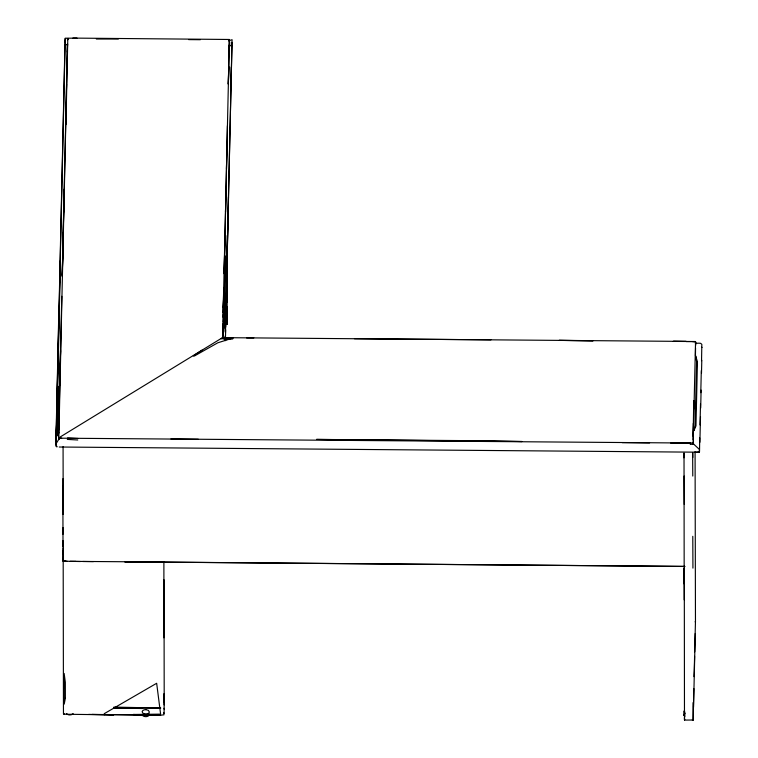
<?xml version="1.0" encoding="UTF-8"?>
<svg xmlns="http://www.w3.org/2000/svg" width="758" height="758" viewBox="0 0 758 758"><rect width="100%" height="100%" fill="white"/><g stroke="black" fill="none" stroke-linecap="round" stroke-linejoin="round"><path stroke-width="1.14" d="M62.942 500.356L62.923 485.632L63.16 507.434M63.16 493.287L63.075 446.614M164.202 698.393L164.003 579.756M225.837 323.95L227.296 324.045L227.334 313.803M227.372 301.959L227.334 277.921M683.953 457.823L684.019 453.047L684.209 599.853M63.037 485.954L63.047 478.554M695.56 347.941L695.446 355.834M55.95 440.815L56.111 446.301M684.123 476.015L684.275 504.44M692.405 720.072L693.144 720.015L693.077 702.638M229.428 40.714L229.845 45.935L231.939 45.177L225.477 332.572L224.766 323.789L224.302 327.92L225.496 256.024L223.184 331.511L223.563 300.187M693.845 688.577L693.144 720.015L684.483 720.081L684.285 568.083M57.229 446.765L56.528 446.651L56.168 444.719L56.206 441.004L65.197 38.213L66.477 38.137L68.087 39.331L67.424 39.321M695.617 344.435L695.209 341.545L673.379 341.394M66.391 103.041L67.794 38.213L77.003 38.108M62.99 534.286L63.056 527.653M673.369 341.318L686.246 341.422L225.931 337.68L222.861 337.102L222.899 330.355M226.784 319.762L227.4 319.601L227.4 316.408M63.009 546.404L62.914 507.074M231.038 85.104L231.294 67.102M65.899 124.511L66.24 103.05L58.878 435.651M67.092 65.425L67.481 44.04L62.222 276.357L64.165 190.4L63.7 211.956M226.983 261.387L226.651 279.825L228.48 196.966M60.053 261.197L59.655 282.393L60.28 261.377M60.252 366.881L60.564 349.751M63.236 232.517L62.27 275.069M63.805 210.724L64.212 189.112M225.931 190.192L225.505 211.88L227.419 125.724M226.471 168.778L226.888 147.166M228.347 84.11L229.248 39.473L72.91 38.09M228.698 66.6L228.366 84.185L228.755 66.846M227.353 322.292L227.324 323.713L227.447 319.374L226.794 318.606M59.759 385.348L60.545 350.954M66.135 104.291L66.571 84.204M223.013 317.223L225.496 211.804M222.786 336.457L223.07 323.088M223.051 321.894L223.383 313.935M223.563 299.865L223.392 307.919L223.809 288.997M223.563 299.059L223.79 287.926L223.108 312.552M225.031 234.648L224.15 273.79L229.229 45.044M58.66 319.232L55.997 437.897M61.786 296.293L58.66 433.386L58.66 432.392M229.058 54.244L229.437 42.145M225.505 336.419L225.647 329.787M58.821 426.432L59.067 415.583M63.284 547.968L63.066 560.929L67.187 561.308M63.227 553.975L63.302 550.507M64.06 687.591L64.269 678.306M225.353 331.578L232.09 39.71L229.172 40.6M226.036 311.576L225.647 327.181M226.225 303.513L225.789 321.942M693.049 436.153L693.343 423.324M670.707 443.098L693.172 442.975L695.55 342.01M694.593 656.352L694.243 671.181A467.658 266.901 -29.6 0 0 693.996 676.638M694.698 651.833L695.465 621.56L695.077 451.569M699.7 437.878L699.53 451.569L698.971 452.194L59.228 447.021M700.013 424.935L700.515 403.91M700.78 392.691L701.311 370.558M701.548 360.666L701.832 344.388C700.676 341.574 695.181 344.994 695.56 341.706M693.532 707.28L695.247 633.47M699.89 442.284L700.487 416.616M700.686 408.031L701.103 390.086M701.491 373.258L701.794 360.315M164.098 713.467L164.183 693.57L164.202 702.476M67.291 52.065L67.576 43.793M58.792 426.669L58.091 434.239L59.19 386.078L57.731 434.713L56.66 436.248L60.005 278.281M92.04 714.415L160.611 715.201L104.263 714.519L104.244 713.676L156.66 683.28L160.611 714.14L133.266 714.472L142.447 714.879M695.617 345.43L695.655 342.976M64.989 42.865L65.074 41.207M64.961 40.866L65.235 38.573M696.46 452.194L699.435 451.995L699.312 449.352L693.305 443.752M67.595 40.098L67.794 38.213M227.125 321.004L227.201 235.596M693.276 442.549L693.352 441.687M684.844 712.008L684.417 719.228M231.853 44.362L232.005 42.855L231.313 42.363M63.198 560.162L63.056 560.967L62.999 540.662M695.228 621.522L695.418 622.271M56.073 437.537L56.405 436.712M684.483 720.081L684.834 719.209M67.31 439.403L77.761 439.991M699.028 452.166L699.35 451.664M223.051 337.386L221.194 338.817L233.511 337.869L217.83 342.777L194.418 355.995L193.318 355.9L202.035 350.168M690.235 444.463L693.57 444.008M73.156 713.591L71.214 714.794L69.376 714.927A3.563 2.246 -0.1 0 1 66.581 713.534M67.557 437.991L78.017 438.503M231.863 42.694L232.156 42.988M222.189 337.841L59.077 437.66L58.944 439.071L56.395 443.184L56.528 446.651M64.136 713.932L63.473 713.884L63.454 710.672L63.189 561.081M163.728 562.019L75.26 561.394M80.376 561.526L63.331 561.176L64.373 560.693M63.331 561.176L64.847 560.778M56.623 423.011L56.054 441.033L64.97 43.936L67.453 45.082M96.323 39.018L118.371 39.037M692.84 341.697L695.209 341.545L686.236 341.555M58.622 435.935L58.972 437.84L61.644 438.2L690.225 443.051L683.583 443.117M70.181 561.318L75.232 561.28M246.615 337.926L253.835 337.907M160.611 715.201L163.974 714.822L163.681 712.511M224.359 338.949L232.697 339.006M188.619 39.615L200.33 39.71M354.45 338.731L490.928 339.83M124.871 561.839L684.787 566.425M113.889 707.1L160.772 708.067L113.795 707.849M113.804 708.029L142.608 708.484L113.785 708.247M143.745 562L163.434 562.199M104.253 714.747L67.519 714.273L63.738 714.14L63.672 713.534M622.166 442.625L649.578 442.928M170.948 438.948L198.293 439.252M82.802 561.489L93.423 561.602M104.263 714.68L113.719 714.822L88.648 714.406M684.787 566.434L124.862 561.782M693.087 439.905L693.75 400.622L693.826 408.941M226.689 323.998L227.296 324.045M701.586 347.287L702.069 347.391M59.664 437.783L61.644 438.2M692.395 719.825L693.144 720.015M59.408 439.195L58.508 437.309M223.392 338.75L222.994 338.409L225.079 338.997L225.77 340.115M683.887 715.097L684.787 716.111L683.887 715.097A3.563 2.246 -0.1 0 1 684.54 713.155M692.689 443.222L693.267 444.292M164.069 708.285L164.126 709.137M229.314 41.008L229.248 39.473L229.058 40.581M164.079 696.157L164.145 704.883M692.641 453.104L692.774 476.052M229.304 40.705L229.314 41.804M225.249 336.059L225.268 337.935M222.738 330.175L222.786 335.462M692.784 536.323L692.935 568.121M227.267 306.554L227.324 313.821M692.774 452.981L692.803 457.51M225.287 338.883L225.297 340.683M684.152 568.055L684.19 583.973M163.889 561.763L163.889 637.81M67.708 38.44L67.708 39.435M63.028 500.422L63.17 514.265L62.914 500.1M149.298 714.15A3.572 2.246 -0.1 0 1 146.171 716.642A3.572 2.246 -0.1 0 1 142.21 714.671M685.118 713.799A3.582 2.255 -0.1 0 1 684.218 713.126L683.763 711.999A3.582 2.255 -0.1 0 1 684.531 710.634M696.602 361.67L695.124 425.484L693.911 430.667L695.958 425.892L697.445 361.784L695.645 355.881L696.602 361.67M65.368 698.184L64.203 704.144L64.146 673.455L65.34 682.361L65.368 698.184M145.801 709.64L144.882 709.706A3.582 2.255 -0.1 0 0 142.163 711.857L143.186 713.458L145.697 714.14A3.582 2.255 -0.1 0 0 149.326 711.923L148.322 710.322L145.801 709.64M487.441 440.796L316.522 439.413L522.035 441.526L487.441 440.796M592.974 340.712L559.091 340.389L592.974 340.797"/></g></svg>
